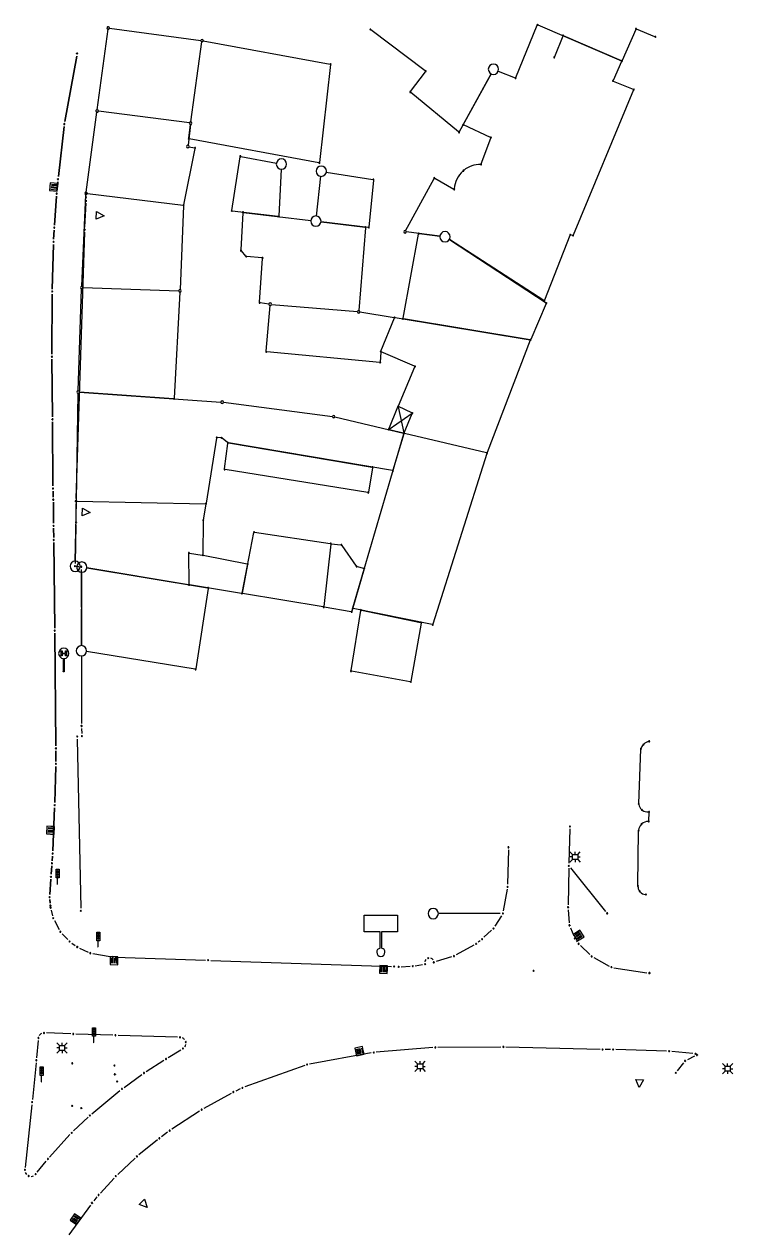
# Model space of a CAD drawing. Extents: x 3399255 to 3399396, y 5275353 to 5275470.
# Drawn here: x 3399327.7 to 3399396.3, y 5275352.8 to 5275470.2 of the extents above; entities that cross this region are included whole.
import ezdxf

# ---------------------------------------------------------------- set-up
doc = ezdxf.new("R2010")
doc.units = 0
doc.layers.get('0').update_dxf_attribs({"linetype": 'CONTINUOUS'})
for name, color, linetype in [('2053', 7, 'CONTINUOUS'), ('250', 7, 'CONTINUOUS'), ('ALTERSHEIM', 7, 'CONTINUOUS'), ('AMPEL', 7, 'CONTINUOUS'), ('BETRIEBSGEBAEUDE', 7, 'CONTINUOUS'), ('BUEROGEBAEUDE', 7, 'CONTINUOUS'), ('BUSHALTESTELLE', 7, 'CONTINUOUS'), ('FAHRBAHNRANDOK', 7, 'CONTINUOUS'), ('GARAGE', 7, 'CONTINUOUS'), ('GEBAEUDEPKTGEMESSEN', 7, 'CONTINUOUS'), ('GEHWEGKANTE', 7, 'CONTINUOUS'), ('GRENZPUNKT', 7, 'CONTINUOUS'), ('GRENZPUNKTGRAFISCH', 7, 'CONTINUOUS'), ('LAMPE', 7, 'CONTINUOUS'), ('SCHUPPEN', 7, 'CONTINUOUS'), ('STRASSENEINLAUF', 7, 'CONTINUOUS'), ('TIEFGARAGE', 7, 'CONTINUOUS'), ('UEBERDACHUNGOFFENEHALLE', 7, 'CONTINUOUS'), ('WOHNGESCHAEFTSHAUS', 7, 'CONTINUOUS'), ('WOHNHAUS', 7, 'CONTINUOUS')]:
    doc.layers.add(name, color=color, linetype=linetype)

# ---------------------------------------------------------------- blocks, each defined once
blk = doc.blocks.new('GRENZPUNKT')
at = {"color": 7}
for start, end in [(90, 180), (180, 270), (0, 90), (270, 360)]:
    blk.add_arc((0, 0), 0.5, start, end, dxfattribs=at)
blk = doc.blocks.new('KREISKL')
at = {"color": 7}
for p, q in [((-0.1, 0.003), (-0.115, 0.003)), ((-0.115, 0.003), (-0.115, -0.003)), ((0.1, 0.003), (0.115, 0.003)), ((0.115, 0.003), (0.115, -0.003)), ((-0.115, -0.003), (-0.1, -0.003)), ((0.115, -0.003), (0.1, -0.025))]:
    blk.add_line(p, q, dxfattribs=at)
for start, end in [(90, 180), (180, 270), (0, 90), (270, 360)]:
    blk.add_arc((0, 0), 0.1, start, end, dxfattribs=at)
blk = doc.blocks.new('UNBEKA')
at = {"color": 7}
for p, q in [((-0.1, 0.1), (-0.2, 0.2)), ((-0.1, 0), (-0.2, 0)), ((-0.1, -0.1), (-0.1, 0.1)), ((-0.1, 0.1), (0.1, 0.1)), ((0, 0.1), (0, 0.2)), ((0.1, 0.1), (0.2, 0.2)), ((0.1, 0.1), (0.1, -0.1)), ((0.1, 0), (0.2, 0)), ((-0.1, -0.1), (-0.2, -0.2)), ((0.1, -0.1), (-0.1, -0.1)), ((0, -0.1), (0, -0.2)), ((0.1, -0.1), (0.2, -0.2))]:
    blk.add_line(p, q, dxfattribs=at)
blk = doc.blocks.new('PFEIL')
at = {"color": 7}
for p, q in [((-0.75, 0.75), (0.75, 0.75)), ((-0.022, -0.767), (-0.75, 0.75)), ((0.75, 0.75), (-0.022, -0.767))]:
    blk.add_line(p, q, dxfattribs=at)
blk = doc.blocks.new('AMPEL')
at = {"color": 7}
for p, q in [((-0.2, 0.8), (-0.2, 1.9)), ((-0.2, 1.9), (0.2, 1.9)), ((0.2, 1.9), (0.2, 0.8)), ((0, 0.8), (-0.2, 0.8)), ((0, 0.05), (0, 0.8)), ((0.2, 0.8), (0, 0.8)), ((0, 0), (0, 0.05))]:
    blk.add_line(p, q, dxfattribs=at)
for centre, radius, start, end in [((0, 1.7), 0.1, 90, 180), ((0, 1.7), 0.1, 180, 270), ((0, 1.7), 0.1, 0, 90), ((0, 1.7), 0.1, 270, 360), ((0, 1.4), 0.1, 90, 180), ((0, 1.4), 0.1, 180, 270), ((0, 1.1), 0.1, 90, 180), ((0, 1.1), 0.1, 180, 270), ((0, 0), 0.05, 180, 270), ((0, 1.4), 0.1, 0, 90), ((0, 1.4), 0.1, 270, 360), ((0, 1.1), 0.1, 0, 90), ((0, 1.1), 0.1, 270, 360)]:
    blk.add_arc(centre, radius, start, end, dxfattribs=at)
blk = doc.blocks.new('HALTESTELLE')
at = {"color": 7}
for p, q in [((-0.1, 0.6), (-0.1, 0.8)), ((-0.1, 0.8), (-0.07, 0.8)), ((-0.07, 0.6), (-0.1, 0.6)), ((-0.07, 0.8), (-0.07, 0.715)), ((-0.07, 0.715), (0.07, 0.715)), ((0.07, 0.685), (-0.07, 0.685)), ((-0.07, 0.685), (-0.07, 0.6)), ((-0.01, 0), (-0.01, 0.5)), ((0.01, 0.5), (0.01, 0)), ((0.07, 0.715), (0.07, 0.8)), ((0.07, 0.8), (0.1, 0.8)), ((0.07, 0.6), (0.07, 0.685)), ((0.1, 0.6), (0.07, 0.6)), ((0.1, 0.8), (0.1, 0.6)), ((-0.02, -0.02), (-0.02, 0)), ((0.01, 0), (0.02, 0)), ((0.02, 0), (0.02, -0.02)), ((0.02, -0.02), (-0.02, -0.02))]:
    blk.add_line(p, q, dxfattribs=at)
for start, end in [(90, 180), (179.928, 267.134), (0, 90), (272.866, 360.072)]:
    blk.add_arc((0, 0.7), 0.2, start, end, dxfattribs=at)
blk = doc.blocks.new('NICHTBE')
at = {"color": 7}
for p, q in [((-0.4, 0.5), (-0.4, 0.9)), ((-0.4, 0.9), (0.4, 0.9)), ((0.4, 0.9), (0.4, 0.5)), ((-0.02, 0.5), (-0.4, 0.5)), ((-0.02, 0.1), (-0.02, 0.5)), ((0.4, 0.5), (0.02, 0.5)), ((0.02, 0.5), (0.02, 0.1))]:
    blk.add_line(p, q, dxfattribs=at)
for centre, start, end in [((0, 0.002), 101.525, 181.155), ((0, 0), 180, 270), ((0, 0), 270, 360), ((0, 0.002), 358.845, 438.475)]:
    blk.add_arc(centre, 0.1, start, end, dxfattribs=at)
blk = doc.blocks.new('STREINLAUF')
at = {"color": 7}
for p, q in [((0.75, 0.75), (-0.75, 0.75)), ((-0.75, 0.75), (-0.75, -0.75)), ((-0.5, 0.5), (-0.5, -0.5)), ((-0.25, -0.5), (-0.25, 0.5)), ((0, 0.5), (0, -0.5)), ((0.25, -0.5), (0.25, 0.5)), ((0.5, 0.5), (0.5, -0.5)), ((0.75, 0), (0.75, 0.75)), ((0.75, -0.75), (0.75, 0)), ((-0.75, -0.75), (0.75, -0.75))]:
    blk.add_line(p, q, dxfattribs=at)

msp = doc.modelspace()

# ---------------------------------------------------------------- linework, layer by layer
at = {"layer": 'ALTERSHEIM', "color": 3}
for p, q in [((3399375.3, 5275465.025), (3399377.39, 5275470.11)), ((3399377.455, 5275470.135), (3399385.54, 5275466.655)), ((3399386.94, 5275469.705), (3399385.605, 5275466.68)), ((3399388.8, 5275468.985), (3399387.005, 5275469.73)), ((3399385.565, 5275466.59), (3399384.735, 5275464.75)), ((3399370.23, 5275460.505), (3399372.905, 5275465.395)), ((3399373.61, 5275465.65), (3399375.235, 5275464.995)), ((3399386.725, 5275463.83), (3399380.875, 5275449.76)), ((3399384.76, 5275464.685), (3399386.695, 5275463.895)), ((3399372.85, 5275459.235), (3399370.25, 5275460.44)), ((3399371.96, 5275456.655), (3399372.88, 5275459.17)), ((3399364.63, 5275450.18), (3399367.385, 5275455.24)), ((3399367.45, 5275455.26), (3399369.3, 5275454.22)), ((3399367.95, 5275449.66), (3399364.695, 5275450.055)), ((3399380.56, 5275449.73), (3399378.1, 5275443.44)), ((3399380.81, 5275449.725), (3399380.63, 5275449.765)), ((3399378.04, 5275443.42), (3399368.865, 5275449.33))]:
    msp.add_line(p, q, dxfattribs=at)
for centre, start, end in [((3399371.845, 5275454.175), 88.74373, 130.36248), ((3399371.775, 5275454.12), 130.73059, 177.07581)]:
    msp.add_arc(centre, 2.435, start, end, dxfattribs=at)
at = {"layer": 'BETRIEBSGEBAEUDE', "color": 3}
for p, q in [((3399348.77, 5275415.045), (3399349.93, 5275420.905)), ((3399349.99, 5275420.95), (3399357.32, 5275419.84)), ((3399357.365, 5275419.785), (3399356.69, 5275413.73)), ((3399356.635, 5275413.69), (3399348.81, 5275414.985))]:
    msp.add_line(p, q, dxfattribs=at)
at = {"layer": 'BUEROGEBAEUDE', "color": 3}
for p, q in [((3399387.23, 5275394.65), (3399387.435, 5275399.895)), ((3399388.195, 5275392.94), (3399388.225, 5275393.77)), ((3399387.145, 5275386.7), (3399387.21, 5275391.95))]:
    msp.add_line(p, q, dxfattribs=at)
for centre, radius, start, end in [((3399388.11, 5275394.7), 0.89, 189.89096, 226.66491), ((3399388.105, 5275394.7), 0.89, 233.19663, 274.63905), ((3399388.145, 5275391.96), 0.935, 137.30488, 174.57489), ((3399388.14, 5275391.96), 0.935, 89.78121, 130.77981)]:
    msp.add_arc(centre, radius, start, end, dxfattribs=at)
at = {"layer": 'FAHRBAHNRANDOK', "color": 72}
for p, q in [((3399332.745, 5275467.115), (3399331.595, 5275460.77)), ((3399331.52, 5275460.275), (3399330.965, 5275455.435)), ((3399330.91, 5275454.935), (3399330.825, 5275454.025)), ((3399330.78, 5275453.53), (3399330.59, 5275450.725)), ((3399330.56, 5275450.23), (3399330.51, 5275449.345)), ((3399330.49, 5275448.845), (3399330.375, 5275444.525)), ((3399330.37, 5275444.025), (3399330.34, 5275438.21)), ((3399330.34, 5275437.71), (3399330.4, 5275432.14)), ((3399330.405, 5275431.64), (3399330.44, 5275425.43)), ((3399330.455, 5275424.93), (3399330.475, 5275424.35)), ((3399330.485, 5275423.85), (3399330.495, 5275421.82)), ((3399330.5, 5275421.32), (3399330.515, 5275420.445)), ((3399330.52, 5275419.945), (3399330.615, 5275411.65)), ((3399330.62, 5275411.15), (3399330.73, 5275400.23)), ((3399330.73, 5275399.73), (3399330.725, 5275398.72)), ((3399330.715, 5275398.22), (3399330.625, 5275394.725)), ((3399330.605, 5275394.225), (3399330.425, 5275390.03)), ((3399380.55, 5275392.165, 292.367), (3399380.445, 5275388.85, 292.367)), ((3399374.59, 5275390.135, 292.022), (3399374.51, 5275386.815, 292.022)), ((3399330.325, 5275388.59), (3399330.27, 5275387.78)), ((3399330.395, 5275389.53), (3399330.36, 5275389.085)), ((3399380.435, 5275388.35, 292.232), (3399380.37, 5275384.82, 292.232)), ((3399380.595, 5275388.405), (3399384.01, 5275384.175)), ((3399330.235, 5275387.285), (3399330.13, 5275385.81)), ((3399374.46, 5275386.315, 291.929), (3399374.095, 5275384.21, 291.929)), ((3399330.135, 5275385.31), (3399330.16, 5275384.97)), ((3399330.28, 5275384.295), (3399330.405, 5275383.755)), ((3399373.805, 5275383.965), (3399367.805, 5275383.955)), ((3399380.39, 5275384.325, 292.083), (3399380.485, 5275383.07, 292.083)), ((3399330.58, 5275383.295, 290.83), (3399331.045, 5275382.415, 290.83)), ((3399373.92, 5275383.75, 291.874), (3399373.275, 5275382.735, 291.874)), ((3399331.33, 5275382.01, 290.848), (3399331.885, 5275381.43, 290.848)), ((3399372.96, 5275382.355, 291.807), (3399372.22, 5275381.66, 291.807)), ((3399380.6, 5275382.585, 292.033), (3399380.925, 5275381.785, 292.033)), ((3399332.26, 5275381.1, 290.862), (3399332.585, 5275380.865, 290.862)), ((3399333.015, 5275380.615, 290.792), (3399333.84, 5275380.225, 290.792)), ((3399371.235, 5275380.9, 291.726), (3399369.535, 5275379.965, 291.726)), ((3399371.845, 5275381.33, 291.846), (3399371.65, 5275381.175, 291.846)), ((3399381.165, 5275381.35, 292.007), (3399381.255, 5275381.23, 292.007)), ((3399381.58, 5275380.855, 292.093), (3399382.48, 5275379.98, 292.093)), ((3399334.315, 5275380.075, 290.819), (3399335.985, 5275379.79, 290.819)), ((3399336.48, 5275379.74), (3399345.235, 5275379.445)), ((3399345.735, 5275379.425, 291.039), (3399363.26, 5275378.825, 291.039)), ((3399369.075, 5275379.77, 291.648), (3399367.59, 5275379.305, 291.648)), ((3399382.88, 5275379.685, 292.07), (3399384.355, 5275378.87, 292.07)), ((3399364.2, 5275378.8, 291.411), (3399365.065, 5275378.855, 291.411)), ((3399365.565, 5275378.905, 291.565), (3399366.275, 5275379.005, 291.565)), ((3399384.825, 5275378.71, 292.047), (3399387.995, 5275378.215, 292.047)), ((3399332.16, 5275372.29, 290.851), (3399329.82, 5275372.38, 290.851)), ((3399336.25, 5275372.16, 290.923), (3399332.66, 5275372.27, 290.923)), ((3399342.5, 5275371.965, 291.043), (3399336.75, 5275372.145, 291.043)), ((3399329.01, 5275371.645, 290.794), (3399328.85, 5275369.98, 290.794)), ((3399367.26, 5275370.965, 291.533), (3399361.785, 5275370.52, 291.533)), ((3399373.85, 5275371.02, 291.702), (3399367.76, 5275370.985, 291.702)), ((3399383.47, 5275370.79, 291.944), (3399374.35, 5275371.02, 291.944)), ((3399339.475, 5275368.63, 290.906), (3399341.19, 5275369.73, 290.906)), ((3399341.61, 5275369.995, 290.977), (3399342.825, 5275370.75, 290.977)), ((3399361.29, 5275370.455, 291.393), (3399355.325, 5275369.37, 291.393)), ((3399384.49, 5275370.775, 291.897), (3399383.97, 5275370.78, 291.897)), ((3399389.925, 5275370.63, 292.022), (3399384.99, 5275370.765, 292.022)), ((3399392.475, 5275370.375, 292.081), (3399390.425, 5275370.595, 292.081)), ((3399392.645, 5275370.135, 292.155), (3399391.935, 5275369.785, 292.155)), ((3399328.8, 5275369.485, 290.771), (3399328.45, 5275365.915, 290.771)), ((3399354.845, 5275369.24, 291.003), (3399349.04, 5275367.15, 291.003)), ((3399391.555, 5275369.48, 292.192), (3399390.965, 5275368.71, 292.192)), ((3399337.33, 5275367.105, 290.856), (3399339.06, 5275368.35, 290.856)), ((3399334.215, 5275364.545, 290.755), (3399336.935, 5275366.8, 290.755)), ((3399347.71, 5275366.52, 290.962), (3399345.075, 5275365.07, 290.962)), ((3399348.58, 5275366.955), (3399348.155, 5275366.75)), ((3399328.4, 5275365.415, 290.635), (3399327.75, 5275359.345, 290.635)), ((3399332.44, 5275362.875, 290.695), (3399333.84, 5275364.21, 290.695)), ((3399344.645, 5275364.81, 290.818), (3399341.965, 5275363.045, 290.818)), ((3399341.555, 5275362.76, 290.679), (3399340.96, 5275362.32, 290.679)), ((3399330.12, 5275360.345, 290.648), (3399332.09, 5275362.52, 290.648)), ((3399340.565, 5275362.01, 290.581), (3399338.78, 5275360.57, 290.581)), ((3399328.915, 5275358.88, 290.628), (3399329.795, 5275359.965, 290.628)), ((3399338.405, 5275360.24, 290.506), (3399336.715, 5275358.66, 290.506)), ((3399336.36, 5275358.305, 290.443), (3399335.035, 5275356.855, 290.443)), ((3399334.085, 5275355.695, 290.46), (3399331.98, 5275352.81, 290.46)), ((3399334.705, 5275356.48, 290.394), (3399334.39, 5275356.09, 290.394))]:
    msp.add_line(p, q, dxfattribs=at)
for centre, radius, start, end in [((3399366.87, 5275379.235, 291.611), 0.4, 134.84124, 172.34067), ((3399366.95, 5275379.26, 291.628), 0.4, 32.61249, 73.43671), ((3399329.575, 5275371.84, 290.809), 0.545, 117.30627, 147.79217), ((3399342.735, 5275371.35, 291.052), 0.605, 39.21498, 64.42025), ((3399342.795, 5275371.365, 291.039), 0.54, 322.99191, 348.63138), ((3399328.295, 5275359.045), 0.575, 199.65915, 224.46284), ((3399328.3, 5275359.055, 290.626), 0.59, 274.35789, 296.16605)]:
    msp.add_arc(centre, radius, start, end, dxfattribs=at)
at = {"layer": 'GARAGE', "color": 3}
for p, q in [((3399355.985, 5275451.605), (3399356.395, 5275455.455)), ((3399356.94, 5275455.87), (3399361.455, 5275455.15)), ((3399361.5, 5275455.09), (3399361.055, 5275450.535)), ((3399361, 5275450.49), (3399356.43, 5275451.05)), ((3399359.335, 5275407.53), (3399360.295, 5275413.34)), ((3399360.35, 5275413.38), (3399366.08, 5275412.195)), ((3399366.12, 5275412.135), (3399365.14, 5275406.48)), ((3399365.08, 5275406.44), (3399359.375, 5275407.475))]:
    msp.add_line(p, q, dxfattribs=at)
at = {"layer": 'GEHWEGKANTE', "color": 72}
for p, q in [((3399331.595, 5275460.77, 291.496), (3399332.745, 5275467.115, 291.496)), ((3399330.965, 5275455.435, 291.432), (3399331.52, 5275460.275, 291.432)), ((3399330.825, 5275454.025, 291.368), (3399330.91, 5275454.935, 291.368)), ((3399330.59, 5275450.725, 291.272), (3399330.78, 5275453.53, 291.272)), ((3399333.645, 5275453.52), (3399333.65, 5275453.34)), ((3399333.64, 5275452.84, 291.412), (3399333.51, 5275450.53, 291.412)), ((3399330.51, 5275449.345, 291.236), (3399330.56, 5275450.23, 291.236)), ((3399333.49, 5275450.03, 291.406), (3399332.65, 5275424.195, 291.406)), ((3399330.375, 5275444.525, 291.298), (3399330.49, 5275448.845, 291.298)), ((3399330.34, 5275438.21, 291.241), (3399330.37, 5275444.025, 291.241)), ((3399330.4, 5275432.14, 291.164), (3399330.34, 5275437.71, 291.164)), ((3399330.44, 5275425.43, 291.087), (3399330.405, 5275431.64, 291.087)), ((3399330.475, 5275424.35, 291.017), (3399330.455, 5275424.93, 291.017)), ((3399330.495, 5275421.82, 290.929), (3399330.485, 5275423.85, 290.929)), ((3399332.645, 5275423.695, 291.057), (3399332.665, 5275422.16, 291.057)), ((3399332.665, 5275421.66, 291.051), (3399332.58, 5275417.895, 291.051)), ((3399330.515, 5275420.445, 290.903), (3399330.5, 5275421.32, 290.903)), ((3399330.615, 5275411.65, 290.971), (3399330.52, 5275419.945, 290.971)), ((3399332.82, 5275417.625), (3399332.945, 5275417.615)), ((3399333.19, 5275417.34), (3399333.195, 5275409.94)), ((3399330.73, 5275400.23, 290.783), (3399330.62, 5275411.15, 290.783)), ((3399333.195, 5275408.94), (3399333.21, 5275402.4)), ((3399333.22, 5275401.9), (3399333.24, 5275401.41)), ((3399332.805, 5275400.885, 290.765), (3399333.13, 5275384.475, 290.765)), ((3399330.725, 5275398.72), (3399330.73, 5275399.73)), ((3399330.625, 5275394.725, 290.782), (3399330.715, 5275398.22, 290.782)), ((3399330.425, 5275390.03, 290.781), (3399330.605, 5275394.225, 290.781)), ((3399330.27, 5275387.78, 290.719), (3399330.325, 5275388.59, 290.719)), ((3399330.36, 5275389.085, 290.789), (3399330.395, 5275389.53, 290.789)), ((3399330.13, 5275385.81, 290.739), (3399330.235, 5275387.285, 290.739)), ((3399330.16, 5275384.97), (3399330.135, 5275385.31))]:
    msp.add_line(p, q, dxfattribs=at)
at = {"layer": 'SCHUPPEN', "color": 3}
for p, q in [((3399366.53, 5275465.67), (3399361.25, 5275469.655)), ((3399365.115, 5275463.67), (3399366.54, 5275465.6)), ((3399372.905, 5275465.395), (3399369.825, 5275459.765)), ((3399369.765, 5275459.755), (3399365.12, 5275463.595)), ((3399364.375, 5275441.685), (3399365.885, 5275449.86)), ((3399365.945, 5275449.9), (3399367.95, 5275449.66)), ((3399368.865, 5275449.325), (3399378.24, 5275443.185)), ((3399378.26, 5275443.115), (3399376.755, 5275439.645)), ((3399376.685, 5275439.605), (3399364.415, 5275441.625)), ((3399347.455, 5275429.595), (3399361.375, 5275427.245)), ((3399347.08, 5275427.08), (3399347.4, 5275429.555)), ((3399360.96, 5275424.795), (3399347.12, 5275427.025)), ((3399361.415, 5275427.19), (3399361.02, 5275424.835)), ((3399357.42, 5275419.825), (3399358.355, 5275419.71)), ((3399358.435, 5275419.665), (3399359.84, 5275417.665)), ((3399343.63, 5275415.895), (3399343.625, 5275418.88)), ((3399343.675, 5275418.92), (3399344.92, 5275418.715)), ((3399345.015, 5275418.7), (3399349.275, 5275417.87)), ((3399349.315, 5275417.81), (3399348.77, 5275415.045)), ((3399360.595, 5275417.38), (3399359.52, 5275413.605)), ((3399359.915, 5275417.61), (3399360.56, 5275417.44)), ((3399348.715, 5275415.005), (3399343.68, 5275415.835)), ((3399359.345, 5275413.235), (3399356.735, 5275413.67)), ((3399359.49, 5275413.51), (3399359.41, 5275413.275))]:
    msp.add_line(p, q, dxfattribs=at)
at = {"layer": 'TIEFGARAGE', "color": 3}
for p, q in [((3399386.94, 5275469.705), (3399385.605, 5275466.68)), ((3399388.8, 5275468.985), (3399387.005, 5275469.73)), ((3399379.875, 5275469.05), (3399379.055, 5275467.045)), ((3399385.54, 5275466.655), (3399379.94, 5275469.08))]:
    msp.add_line(p, q, dxfattribs=at)
at = {"layer": 'UEBERDACHUNGOFFENEHALLE', "color": 3}
for p, q in [((3399363, 5275430.935), (3399363.885, 5275433.095)), ((3399365.25, 5275432.46), (3399363.025, 5275430.915)), ((3399363.915, 5275433.09), (3399364.455, 5275430.585)), ((3399364.42, 5275430.55), (3399363.03, 5275430.875))]:
    msp.add_line(p, q, dxfattribs=at)
for centre, radius, start, end in [((3399388.395, 5275399.655), 1.005, 138.25181, 160.38828), ((3399388.415, 5275399.67), 1.005, 103.16952, 133.76628), ((3399387.92, 5275386.59), 0.775, 179.26252, 215.52192), ((3399387.92, 5275386.585), 0.775, 222.65507, 266.55246)]:
    msp.add_arc(centre, radius, start, end, dxfattribs=at)
at = {"layer": 'WOHNGESCHAEFTSHAUS', "color": 3}
for p, q in [((3399333.195, 5275409.94), (3399333.235, 5275417.055)), ((3399333.73, 5275417.475), (3399345.435, 5275415.545)), ((3399345.48, 5275415.49), (3399344.28, 5275407.685)), ((3399344.225, 5275407.645), (3399333.69, 5275409.36))]:
    msp.add_line(p, q, dxfattribs=at)
at = {"layer": 'WOHNHAUS', "color": 3}
for p, q in [((3399334.735, 5275461.905), (3399335.785, 5275469.715)), ((3399335.925, 5275469.825), (3399344.77, 5275468.63)), ((3399343.805, 5275460.74), (3399344.875, 5275468.49)), ((3399345.015, 5275468.59), (3399357.3, 5275466.34)), ((3399357.345, 5275466.285), (3399356.275, 5275456.805)), ((3399333.665, 5275453.925), (3399334.705, 5275461.66)), ((3399343.665, 5275460.63), (3399334.845, 5275461.765)), ((3399343.775, 5275460.49), (3399343.535, 5275458.46)), ((3399343.615, 5275459.145), (3399343.77, 5275460.49)), ((3399356.22, 5275456.765), (3399343.655, 5275459.09)), ((3399344.21, 5275458.16), (3399343.11, 5275452.7)), ((3399343.645, 5275458.315), (3399344.17, 5275458.215)), ((3399347.785, 5275452.145), (3399348.6, 5275457.34)), ((3399348.655, 5275457.38), (3399352.105, 5275456.735)), ((3399352.57, 5275456.145), (3399352.33, 5275451.6)), ((3399333.23, 5275444.79), (3399333.645, 5275453.675)), ((3399333.775, 5275453.785), (3399343.05, 5275452.655)), ((3399343.1, 5275452.6), (3399342.76, 5275444.48)), ((3399352.275, 5275451.555), (3399347.825, 5275452.09)), ((3399348.675, 5275448.31), (3399348.865, 5275451.915)), ((3399348.915, 5275451.955), (3399355.435, 5275451.17)), ((3399356.43, 5275451.05), (3399360.7, 5275450.53)), ((3399360.745, 5275450.475), (3399360.085, 5275442.445)), ((3399349.145, 5275447.72), (3399348.705, 5275448.225)), ((3399350.705, 5275447.54), (3399349.23, 5275447.68)), ((3399350.47, 5275443.255), (3399350.75, 5275447.485)), ((3399332.89, 5275434.66), (3399333.22, 5275444.54)), ((3399333.35, 5275444.665), (3399342.63, 5275444.355)), ((3399342.75, 5275444.23), (3399342.195, 5275433.925)), ((3399351.375, 5275443.065), (3399350.515, 5275443.195)), ((3399351.115, 5275438.49), (3399351.49, 5275442.925)), ((3399351.625, 5275443.035), (3399359.95, 5275442.33)), ((3399360.195, 5275442.3), (3399363.515, 5275441.77)), ((3399362.235, 5275438.5), (3399363.545, 5275441.72)), ((3399363.61, 5275441.755), (3399376.685, 5275439.605)), ((3399376.715, 5275439.55), (3399372.54, 5275428.67)), ((3399362.12, 5275437.4), (3399351.165, 5275438.435)), ((3399362.215, 5275438.405), (3399362.17, 5275437.445)), ((3399365.495, 5275437.035), (3399362.26, 5275438.435)), ((3399363.925, 5275433.185), (3399365.525, 5275436.97)), ((3399332.71, 5275424.01), (3399332.885, 5275434.41)), ((3399333.01, 5275434.525), (3399346.715, 5275433.565)), ((3399342.14, 5275433.88), (3399333.01, 5275434.525)), ((3399346.965, 5275433.54), (3399357.535, 5275432.165)), ((3399365.245, 5275432.51), (3399363.95, 5275433.12)), ((3399357.78, 5275432.12), (3399364.42, 5275430.55)), ((3399364.485, 5275430.585), (3399365.27, 5275432.44)), ((3399346.31, 5275430.075), (3399345.28, 5275423.75)), ((3399346.74, 5275430.095), (3399346.37, 5275430.12)), ((3399347.365, 5275429.635), (3399346.83, 5275430.06)), ((3399363.34, 5275426.915), (3399347.455, 5275429.595)), ((3399359.52, 5275413.605), (3399364.455, 5275430.49)), ((3399364.455, 5275430.49), (3399363.4, 5275426.955)), ((3399372.475, 5275428.635), (3399364.515, 5275430.525)), ((3399372.51, 5275428.575), (3399367.27, 5275412.015)), ((3399332.6, 5275418.135), (3399332.71, 5275423.91)), ((3399332.76, 5275423.96), (3399345.225, 5275423.705)), ((3399345.265, 5275423.655), (3399345.015, 5275422.15)), ((3399345.005, 5275422.05), (3399344.97, 5275418.76)), ((3399343.58, 5275415.855), (3399333.73, 5275417.475)), ((3399367.205, 5275411.98), (3399359.555, 5275413.545))]:
    msp.add_line(p, q, dxfattribs=at)

# ---------------------------------------------------------------- block references
at = {"layer": '2053', "xscale": 4, "yscale": 4}
msp.add_blockref('NICHTBE', (3399362.225, 5275380.205, 291.516), dxfattribs=at)
at = {"layer": '250', "xscale": 0.1, "yscale": 0.1}
for p in [(3399361.21, 5275469.685), (3399377.41, 5275470.155), (3399386.96, 5275469.75), (3399379.895, 5275469.1), (3399388.845, 5275468.97), (3399357.35, 5275466.335), (3399379.035, 5275466.995), (3399385.585, 5275466.635), (3399366.57, 5275465.64), (3399375.28, 5275464.98), (3399365.085, 5275463.63), (3399384.715, 5275464.705), (3399386.745, 5275463.875), (3399370.205, 5275460.46), (3399343.61, 5275459.095), (3399369.805, 5275459.72), (3399372.895, 5275459.215), (3399344.22, 5275458.205), (3399348.605, 5275457.39), (3399356.265, 5275456.755), (3399371.945, 5275456.61), (3399370.23, 5275456), (3399361.505, 5275455.14), (3399367.41, 5275455.285), (3399369.345, 5275454.195), (3399343.1, 5275452.65), (3399347.775, 5275452.095), (3399348.865, 5275451.965), (3399352.325, 5275451.55), (3399360.75, 5275450.525), (3399361.05, 5275450.485), (3399365.895, 5275449.905), (3399380.58, 5275449.775), (3399380.86, 5275449.715), (3399348.67, 5275448.26), (3399349.18, 5275447.685), (3399350.755, 5275447.535), (3399350.47, 5275443.205), (3399378.28, 5275443.16), (3399363.56, 5275441.765), (3399364.365, 5275441.635), (3399376.735, 5275439.6), (3399351.115, 5275438.44), (3399362.215, 5275438.455), (3399362.17, 5275437.395), (3399365.54, 5275437.015), (3399342.19, 5275433.875), (3399363.905, 5275433.14), (3399365.29, 5275432.49), (3399362.98, 5275430.89), (3399346.32, 5275430.125), (3399346.79, 5275430.095), (3399347.405, 5275429.605), (3399364.47, 5275430.535), (3399372.525, 5275428.625), (3399361.425, 5275427.24), (3399347.075, 5275427.03), (3399363.39, 5275426.905), (3399332.71, 5275423.96), (3399345.275, 5275423.705), (3399361.01, 5275424.785), (3399345.005, 5275422.1), (3399349.94, 5275420.955), (3399357.37, 5275419.835), (3399358.405, 5275419.705), (3399343.625, 5275418.93), (3399344.965, 5275418.71), (3399349.325, 5275417.86), (3399359.87, 5275417.625), (3399360.61, 5275417.43), (3399343.63, 5275415.845), (3399345.485, 5275415.54), (3399348.76, 5275414.995), (3399356.685, 5275413.68), (3399359.395, 5275413.23), (3399359.505, 5275413.555), (3399360.3, 5275413.39), (3399366.13, 5275412.185), (3399367.255, 5275411.97), (3399344.27, 5275407.635), (3399359.33, 5275407.485), (3399365.13, 5275406.43), (3399387.685, 5275400.36), (3399388.235, 5275400.66), (3399387.435, 5275399.945), (3399387.225, 5275394.6), (3399387.535, 5275394.02), (3399388.23, 5275393.82), (3399387.21, 5275392), (3399387.495, 5275392.63), (3399388.195, 5275392.89), (3399387.145, 5275386.65), (3399387.32, 5275386.1), (3399387.925, 5275385.815)]:
    msp.add_blockref('GRENZPUNKT', p, dxfattribs=at)
at = {"layer": 'AMPEL', "xscale": 0.75, "yscale": 0.75}
for p in [(3399330.89, 5275386.825, 290.765), (3399334.84, 5275380.73, 290.861), (3399334.415, 5275371.46, 290.798), (3399329.34, 5275367.67, 290.656)]:
    msp.add_blockref('AMPEL', p, dxfattribs=at)
at = {"layer": 'BUSHALTESTELLE', "xscale": 2.5, "yscale": 2.5}
msp.add_blockref('HALTESTELLE', (3399331.495, 5275407.44, 290.852), dxfattribs=at)
at = {"layer": 'FAHRBAHNRANDOK', "xscale": 0.5, "yscale": 0.5}
for p, rotation in [((3399332.785, 5275467.36, 291.496), 168.75), ((3399331.55, 5275460.52, 291.432), 171.63), ((3399330.935, 5275455.185, 291.368), 173.97), ((3399330.8, 5275453.775, 291.272), 175.23), ((3399330.57, 5275450.48, 291.236), 176.58), ((3399330.5, 5275449.095, 291.298), 177.75), ((3399330.37, 5275444.275, 291.241), 179.1), ((3399330.34, 5275437.96, 291.164), 180.18), ((3399330.4, 5275431.89, 291.087), 180.54), ((3399330.445, 5275425.18, 291.017), 181.26), ((3399330.48, 5275424.1, 290.929), 181.26), ((3399330.5, 5275421.57, 290.903), 180.63), ((3399330.515, 5275420.195, 290.971), 180.72), ((3399330.615, 5275411.4, 290.874), 180.63), ((3399333.21, 5275402.15), 0.18), ((3399330.735, 5275399.98, 290.783), 180.18), ((3399330.725, 5275398.47, 290.782), 179.1), ((3399330.615, 5275394.475, 290.781), 178.02), ((3399330.415, 5275389.78, 290.789), 176.58), ((3399330.34, 5275388.835, 290.719), 175.95), ((3399330.255, 5275387.53, 290.725), 176.04), ((3399330.22, 5275384.54, 290.76), 192.51), ((3399329.57, 5275372.385, 290.809), 110.25), ((3399332.41, 5275372.28, 290.851), 88.11), ((3399336.5, 5275372.155, 290.923), 88.29), ((3399329.035, 5275371.895, 290.794), 175.05), ((3399342.75, 5275371.955, 291.043), 70.02), ((3399343.035, 5275370.88, 291.039), 318.87), ((3399343.32, 5275371.51, 291.052), 13.86), ((3399328.825, 5275369.73, 290.771), 174.51), ((3399341.4, 5275369.865, 290.977), 302.31), ((3399339.265, 5275368.495, 290.906), 304.2), ((3399337.125, 5275366.96, 290.856), 307.71), ((3399347.93, 5275366.645, 290.962), 117.27), ((3399328.425, 5275365.665, 290.695), 174.15), ((3399334.02, 5275364.385, 290.755), 311.67), ((3399344.855, 5275364.95, 290.818), 121.14), ((3399332.26, 5275362.705, 290.695), 315.72), ((3399341.755, 5275362.905, 290.679), 125.01), ((3399340.76, 5275362.17, 290.581), 127.8), ((3399338.585, 5275360.41, 290.506), 131.04), ((3399329.95, 5275360.16, 290.648), 319.41), ((3399327.72, 5275359.1, 290.635), 173.07), ((3399328.095, 5275358.505, 290.626), 248.85), ((3399328.755, 5275358.685, 290.628), 303.21), ((3399336.53, 5275358.49, 290.443), 135.36), ((3399334.23, 5275355.895, 290.46), 142.29), ((3399334.865, 5275356.67, 290.394), 139.14)]:
    msp.add_blockref('KREISKL', p, dxfattribs=dict(at, rotation=rotation))
for p in [(3399333.64, 5275453.77), (3399333.655, 5275453.09, 291.412), (3399333.5, 5275450.28, 291.406), (3399332.64, 5275423.945, 291.057), (3399332.67, 5275421.91, 291.051), (3399332.575, 5275417.645), (3399333.19, 5275417.59), (3399332.8, 5275401.135), (3399333.25, 5275401.16), (3399380.555, 5275392.415, 292.367), (3399374.595, 5275390.385, 292.161), (3399380.44, 5275388.6, 292.232), (3399374.505, 5275386.565, 292.022), (3399330.11, 5275385.56, 290.739), (3399330.185, 5275384.725, 290.744), (3399333.135, 5275384.225, 290.765), (3399374.055, 5275383.965, 291.929), (3399380.37, 5275384.57, 292.083), (3399384.165, 5275383.98, 292.075), (3399330.465, 5275383.515, 290.83), (3399380.505, 5275382.82, 292.033), (3399331.16, 5275382.195, 290.848), (3399372.04, 5275381.49, 291.807), (3399373.145, 5275382.525, 291.874), (3399381.02, 5275381.555, 292.007), (3399332.055, 5275381.25, 290.862), (3399332.79, 5275380.72, 290.792), (3399371.455, 5275381.02, 291.846), (3399381.4, 5275381.025, 292.093), (3399334.065, 5275380.12, 290.819), (3399336.23, 5275379.745, 290.841), (3399345.485, 5275379.435, 291.039), (3399366.815, 5275379.635, 291.628), (3399367.35, 5275379.23, 291.648), (3399369.315, 5275379.84, 291.726), (3399382.66, 5275379.805, 292.07), (3399363.51, 5275378.82, 291.513), (3399363.95, 5275378.785, 291.411), (3399365.315, 5275378.87, 291.565), (3399366.52, 5275379.045, 291.611), (3399377.025, 5275378.405, 291.729), (3399384.575, 5275378.75, 292.047), (3399388.24, 5275378.175, 291.956), (3399388.27, 5275378.195, 292.057), (3399367.51, 5275370.985, 291.533), (3399374.1, 5275371.025, 291.702), (3399361.54, 5275370.5, 291.393), (3399383.72, 5275370.785, 291.944), (3399384.74, 5275370.77, 291.897), (3399390.175, 5275370.62, 292.022), (3399391.71, 5275369.675, 292.192), (3399392.725, 5275370.35, 292.081), (3399392.865, 5275370.245, 292.155), (3399332.315, 5275369.435, 290.81), (3399336.405, 5275369.235, 290.886), (3399355.08, 5275369.325, 291.232), (3399390.815, 5275368.515, 292.233), (3399336.435, 5275368.37, 290.881), (3399336.665, 5275367.675, 290.864), (3399348.805, 5275367.065, 291.003), (3399332.305, 5275365.325, 290.751), (3399333.18, 5275365.085, 290.764)]:
    msp.add_blockref('KREISKL', p, dxfattribs=at)
at = {"layer": 'GEBAEUDEPKTGEMESSEN', "xscale": 0.1, "yscale": 0.1}
msp.add_blockref('GRENZPUNKT', (3399378.08, 5275443.395), dxfattribs=at)
at = {"layer": 'GEHWEGKANTE', "xscale": 0.5, "yscale": 0.5}
for p, rotation in [((3399335.03, 5275451.66, 291.466), 86.85), ((3399333.655, 5275422.88, 291.466), 88.47), ((3399387.29, 5275367.47, 0.112), 357.57), ((3399339.32, 5275355.75, 0.112), 45.27)]:
    msp.add_blockref('PFEIL', p, dxfattribs=dict(at, rotation=rotation))
at = {"layer": 'GRENZPUNKT'}
for p in [(3399332.595, 5275417.635), (3399333.195, 5275409.44), (3399333.195, 5275409.44), (3399367.305, 5275383.955, 292.161)]:
    msp.add_blockref('GRENZPUNKT', p, dxfattribs=at)
at = {"layer": 'GRENZPUNKTGRAFISCH', "xscale": 0.25, "yscale": 0.25}
for p, rotation in [((3399335.8, 5275469.84), 171.45), ((3399334.72, 5275461.78), 352.44)]:
    msp.add_blockref('GRENZPUNKT', p, dxfattribs=dict(at, rotation=rotation))
for p in [(3399344.895, 5275468.61), (3399343.785, 5275460.615), (3399343.52, 5275458.335), (3399333.65, 5275453.8), (3399364.57, 5275450.07), (3399333.225, 5275444.665), (3399342.755, 5275444.355), (3399351.5, 5275443.05), (3399360.075, 5275442.32), (3399332.885, 5275434.535), (3399346.84, 5275433.555), (3399357.655, 5275432.15)]:
    msp.add_blockref('GRENZPUNKT', p, dxfattribs=at)
at = {"layer": 'GRENZPUNKTGRAFISCH'}
for p in [(3399373.145, 5275465.835), (3399352.595, 5275456.645), (3399356.45, 5275455.95), (3399355.93, 5275451.11), (3399368.445, 5275449.6), (3399333.235, 5275417.555)]:
    msp.add_blockref('GRENZPUNKT', p, dxfattribs=at)
at = {"layer": 'LAMPE', "xscale": 2.5, "yscale": 2.5}
for p in [(3399381.055, 5275389.45, 292.29), (3399331.325, 5275370.925, 290.833), (3399366.035, 5275369.14, 291.566), (3399395.84, 5275368.915, 292.232)]:
    msp.add_blockref('UNBEKA', p, dxfattribs=at)
at = {"layer": 'STRASSENEINLAUF', "xscale": 0.5, "yscale": 0.5}
for p, rotation in [((3399330.525, 5275454.43, 291.24), 84.6), ((3399330.205, 5275392.04, 290.633), 86.4), ((3399381.41, 5275381.825, 292.01), 302.4), ((3399336.36, 5275379.39, 290.822), 358.2), ((3399362.48, 5275378.535, 291.372), 358.2), ((3399360.155, 5275370.615, 291.241), 10.8), ((3399332.625, 5275354.325, 290.318), 55.8)]:
    msp.add_blockref('STREINLAUF', p, dxfattribs=dict(at, rotation=rotation))

doc.saveas('drawing.dxf')
